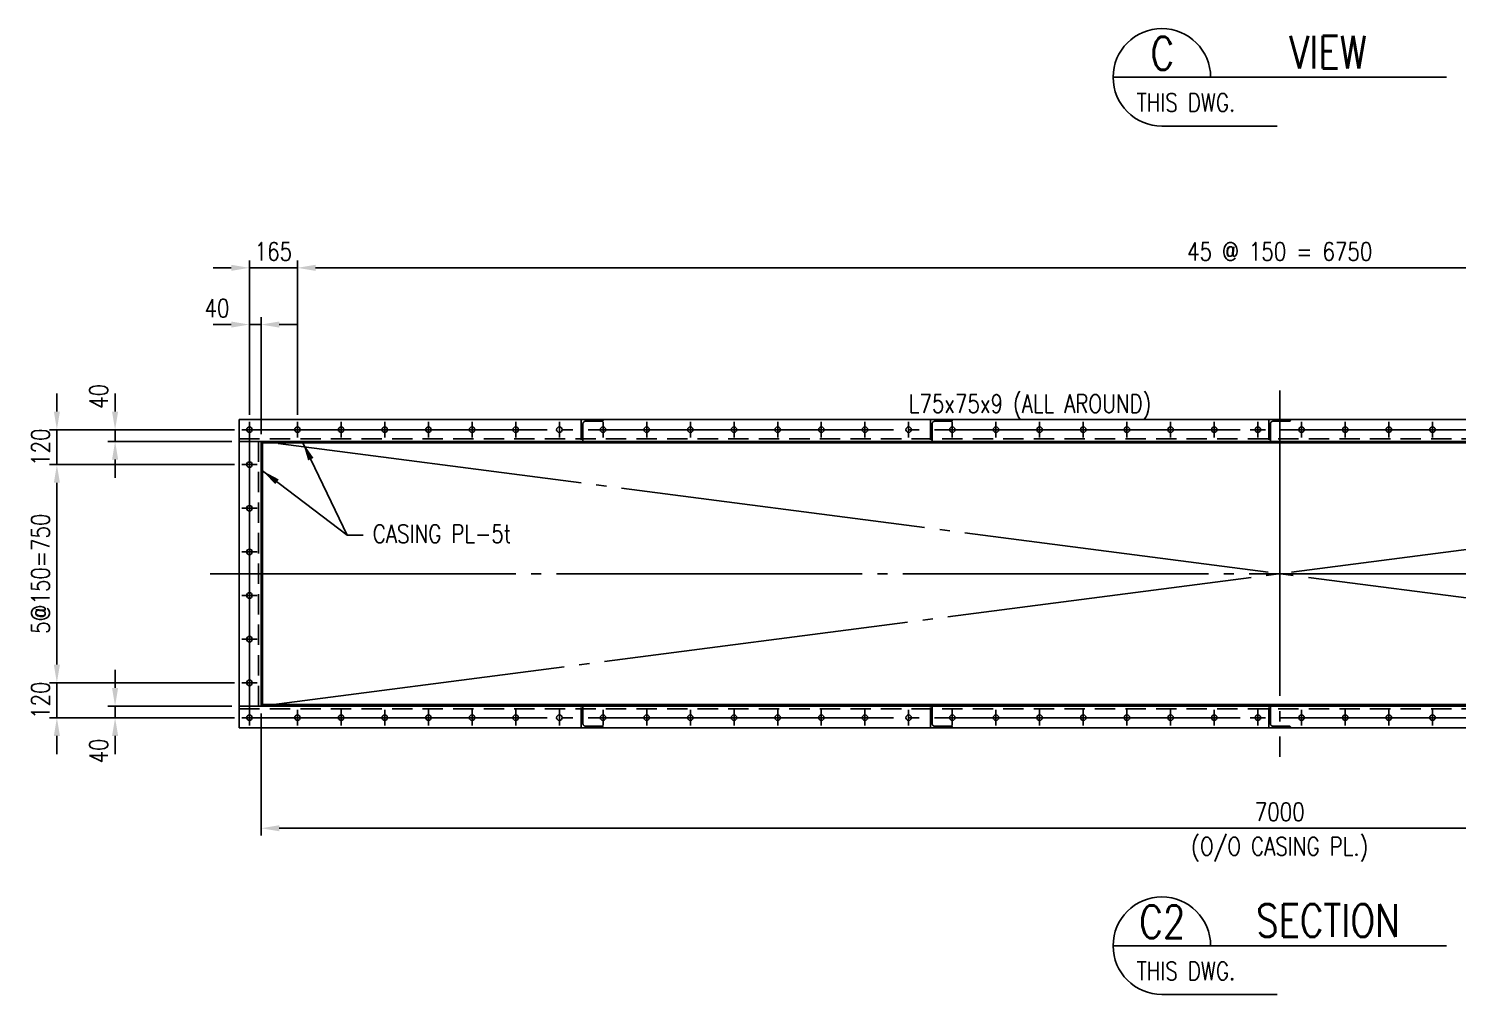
# Model space of a CAD drawing. Header units: millimetres. Extents: x 0 to 134087, y -49114 to 20834.
# Drawn here: x 54178 to 59088, y -44967 to -41647 of the extents above; entities that cross this region are included whole.
import ezdxf
from ezdxf.enums import TextEntityAlignment as Align

# ---------------------------------------------------------------- set-up
doc = ezdxf.new("R2010")
doc.units = ezdxf.units.MM
doc.header["$LTSCALE"] = 35
doc.linetypes.add('JNK-CENTER', pattern=[34, 30, -1.5, 1, -1.5])
doc.linetypes.add('JNK-HIDDEN', pattern=[3, 2, -1])
for name, color, linetype in [('CEN-R', 1, 'JNK-CENTER'), ('CON-C', 4, 'Continuous'), ('CON-G', 3, 'Continuous'), ('CON-W', 7, 'Continuous'), ('CON-Y', 2, 'Continuous'), ('Dim-W', 7, 'Continuous'), ('HID-Y', 2, 'JNK-HIDDEN'), ('STL-OBJT', 7, 'Continuous')]:
    doc.layers.add(name, color=color, linetype=linetype)
doc.styles.add('SIMPLEX', font='simplex.shx', dxfattribs={"width": 0.8})
doc.dimstyles.new('DIM25', dxfattribs={"dimscale": 25, "dimtxt": 2.5, "dimasz": 2.5, "dimexe": 1, "dimexo": 1, "dimgap": 1, "dimtad": 1, "dimdec": 1, "dimdsep": 46, "dimtxsty": 'SIMPLEX', "dimcen": 0, "dimclrt": 2, "dimazin": 2, "dimtfac": 1, "dimtdec": 1, "dimtix": 1, "dimtmove": 2, "dimatfit": 0, "dimfxl": 0.18, "dimtolj": 1, "dimtzin": 0, "dimarcsym": 0})

# ---------------------------------------------------------------- blocks, each defined once
blk = doc.blocks.new('*D2625')
at = {"layer": 'DEFPOINTS', "color": 0, "transparency": 16777216}
for p in [(54275.6, -43025.6), (54910.6, -43025.6), (54910.6, -43145.6)]:
    blk.add_point(p, dxfattribs=at)
at = {"layer": 'Dim-W', "color": 0, "lineweight": -2, "transparency": 16777216}
for p, q in [((54275.6, -42963.1), (54275.6, -42900.6)), ((54885.6, -43025.6), (54250.6, -43025.6)), ((54275.6, -43145.6), (54275.6, -43025.6)), ((54885.6, -43145.6), (54250.6, -43145.6)), ((54275.6, -43208.1), (54275.6, -43270.6))]:
    blk.add_line(p, q, dxfattribs=at)
at = {"layer": 'Dim-W', "color": 0, "transparency": 16777216}
for points in [[(54265.2, -42963.1), (54286.1, -42963.1), (54275.6, -43025.6)], [(54265.2, -43208.1), (54286.1, -43208.1), (54275.6, -43145.6)]]:
    blk.add_solid(points, dxfattribs=at)
at = {"layer": 'Dim-W', "color": 2, "transparency": 16777216, "insert": (54219.4, -43085.6), "char_height": 62.5, "attachment_point": 5, "rotation": 90, "style": 'SIMPLEX'}
blk.add_mtext('\\A1;120', dxfattribs=at)
blk = doc.blocks.new('*D2626')
at = {"layer": 'DEFPOINTS', "color": 0, "transparency": 16777216}
for p in [(54475.6, -43025.6), (54910.6, -43025.6), (54902.1, -43065.6)]:
    blk.add_point(p, dxfattribs=at)
at = {"layer": 'Dim-W', "color": 0, "lineweight": -2, "transparency": 16777216}
for p, q in [((54475.6, -42963.1), (54475.6, -42900.6)), ((54885.6, -43025.6), (54450.6, -43025.6)), ((54475.6, -43065.6), (54475.6, -43025.6)), ((54877.1, -43065.6), (54450.6, -43065.6)), ((54475.6, -43128.1), (54475.6, -43190.6))]:
    blk.add_line(p, q, dxfattribs=at)
at = {"layer": 'Dim-W', "color": 0, "transparency": 16777216}
blk.add_solid([(54465.2, -43128.1), (54486.1, -43128.1), (54475.6, -43065.6)], dxfattribs=at)
at = {"layer": 'Dim-W', "color": 2, "transparency": 16777216, "insert": (54419.4, -42911.1), "char_height": 62.5, "attachment_point": 5, "rotation": 90, "style": 'SIMPLEX', "bg_fill": 3, "box_fill_scale": 1.1, "bg_fill_color": 256, "bg_fill_true_color": 13158600, "bg_fill_transparency": 0}
blk.add_mtext('\\A1;40', dxfattribs=at)
at = {"layer": 'Dim-W', "color": 0, "transparency": 16777216}
blk.add_solid([(54465.2, -42963.1), (54486.1, -42963.1), (54475.6, -43025.6)], dxfattribs=at)
blk = doc.blocks.new('*D2627')
at = {"layer": 'DEFPOINTS', "color": 0, "transparency": 16777216}
for p in [(54937.1, -42664.1), (54937.1, -42999.1), (54977.1, -43065.6)]:
    blk.add_point(p, dxfattribs=at)
at = {"layer": 'Dim-W', "color": 0, "lineweight": -2, "transparency": 16777216}
for p, q in [((54937.1, -42974.1), (54937.1, -42639.1)), ((54977.1, -43040.6), (54977.1, -42639.1)), ((54874.6, -42664.1), (54812.1, -42664.1)), ((54977.1, -42664.1), (54937.1, -42664.1)), ((55039.6, -42664.1), (55102.1, -42664.1))]:
    blk.add_line(p, q, dxfattribs=at)
at = {"layer": 'Dim-W', "color": 0, "transparency": 16777216}
blk.add_solid([(55039.6, -42653.7), (55039.6, -42674.5), (54977.1, -42664.1)], dxfattribs=at)
at = {"layer": 'Dim-W', "color": 2, "transparency": 16777216, "insert": (54825.7, -42607.8), "char_height": 62.5, "attachment_point": 5, "style": 'SIMPLEX', "bg_fill": 3, "box_fill_scale": 1.1, "bg_fill_color": 256, "bg_fill_true_color": 13158600, "bg_fill_transparency": 0}
blk.add_mtext('\\A1;40', dxfattribs=at)
at = {"layer": 'Dim-W', "color": 0, "transparency": 16777216}
blk.add_solid([(54874.6, -42653.7), (54874.6, -42674.5), (54937.1, -42664.1)], dxfattribs=at)
blk = doc.blocks.new('A$C05B03637')
at = {"layer": 'HID-Y'}
for p, q in [((0, 75), (0, 0)), ((75, 75), (0, 75)), ((6, 4), (6, 60.5)), ((14.5, 69), (71, 69)), ((75, 73), (75, 75)), ((0, 0), (2, 0))]:
    blk.add_line(p, q, dxfattribs=at)
for centre, radius, start, end in [((14.5, 60.5), 8.5, 90, 180), ((71, 73), 4, 270, 0), ((2, 4), 4, 270, 0)]:
    blk.add_arc(centre, radius, start, end, dxfattribs=at)
blk = doc.blocks.new('*D2629')
at = {"layer": 'DEFPOINTS', "color": 0, "transparency": 16777216}
for p in [(54977.1, -43975.6), (61977.1, -43975.6), (54977.1, -44395.6)]:
    blk.add_point(p, dxfattribs=at)
at = {"layer": 'Dim-W', "color": 0, "lineweight": -2, "transparency": 16777216}
for p, q in [((54977.1, -44000.6), (54977.1, -44420.6)), ((61977.1, -44000.6), (61977.1, -44420.6)), ((61914.6, -44395.6), (55039.6, -44395.6))]:
    blk.add_line(p, q, dxfattribs=at)
at = {"layer": 'Dim-W', "color": 0, "transparency": 16777216}
for points in [[(55039.6, -44385.2), (55039.6, -44406), (54977.1, -44395.6)], [(61914.6, -44385.2), (61914.6, -44406), (61977.1, -44395.6)]]:
    blk.add_solid(points, dxfattribs=at)
at = {"layer": 'Dim-W', "color": 2, "transparency": 16777216, "char_height": 62.5, "attachment_point": 5, "style": 'SIMPLEX'}
for s, insert in [('\\A1;7000', (58477.1, -44339.3)), ('\\A1;(O/O CASING PL.)', (58477.1, -44468.2))]:
    blk.add_mtext(s, dxfattribs=dict(at, insert=insert))
blk = doc.blocks.new('SECTITLE')
at = {"layer": 'CON-G'}
for p, q in [((-1.7, 0), (44.1, 0)), ((5, -6.7), (20.86, -6.7))]:
    blk.add_line(p, q, dxfattribs=at)
blk.add_arc((5, 0), 6.7, 0, 270, dxfattribs=at)
at = {"layer": 'CON-C', "style": 'SIMPLEX', "width": 0.8}
for tag, p in [('A', (5.06, 1.04)), ('ELEVATION', (27.83, 1.22))]:
    blk.add_attdef(tag, text='', height=4.5, dxfattribs=at).set_placement(p, align=Align.CENTER)
at = {"layer": 'CON-Y', "style": 'SIMPLEX', "width": 0.8}
blk.add_attdef('SCALE', text='', height=2.5, dxfattribs=at).set_placement((44.9, -3.72), align=Align.RIGHT)
blk.add_attdef('H0000-0000', (1.54, -4.72), '', height=2.5, dxfattribs=at)
blk = doc.blocks.new('*D2631')
at = {"layer": 'DEFPOINTS', "color": 0, "transparency": 16777216}
for p in [(54910.6, -43895.6), (54275.6, -44015.6), (54910.6, -44015.6)]:
    blk.add_point(p, dxfattribs=at)
at = {"layer": 'Dim-W', "color": 0, "lineweight": -2, "transparency": 16777216}
for p, q in [((54275.6, -43833.1), (54275.6, -43770.6)), ((54885.6, -43895.6), (54250.6, -43895.6)), ((54275.6, -43895.6), (54275.6, -44015.6)), ((54885.6, -44015.6), (54250.6, -44015.6)), ((54275.6, -44078.1), (54275.6, -44140.6))]:
    blk.add_line(p, q, dxfattribs=at)
at = {"layer": 'Dim-W', "color": 0, "transparency": 16777216}
for points in [[(54265.2, -43833.1), (54286.1, -43833.1), (54275.6, -43895.6)], [(54265.2, -44078.1), (54286.1, -44078.1), (54275.6, -44015.6)]]:
    blk.add_solid(points, dxfattribs=at)
at = {"layer": 'Dim-W', "color": 2, "transparency": 16777216, "insert": (54219.4, -43955.6), "char_height": 62.5, "attachment_point": 5, "rotation": 90, "style": 'SIMPLEX'}
blk.add_mtext('\\A1;120', dxfattribs=at)
blk = doc.blocks.new('*D2632')
at = {"layer": 'DEFPOINTS', "color": 0, "transparency": 16777216}
for p in [(54902.1, -43975.6), (54475.6, -44015.6), (54910.6, -44015.6)]:
    blk.add_point(p, dxfattribs=at)
at = {"layer": 'Dim-W', "color": 0, "lineweight": -2, "transparency": 16777216}
for p, q in [((54475.6, -43913.1), (54475.6, -43850.6)), ((54877.1, -43975.6), (54450.6, -43975.6)), ((54475.6, -43975.6), (54475.6, -44015.6)), ((54885.6, -44015.6), (54450.6, -44015.6)), ((54475.6, -44078.1), (54475.6, -44140.6))]:
    blk.add_line(p, q, dxfattribs=at)
at = {"layer": 'Dim-W', "color": 0, "transparency": 16777216}
blk.add_solid([(54465.2, -43913.1), (54486.1, -43913.1), (54475.6, -43975.6)], dxfattribs=at)
at = {"layer": 'Dim-W', "color": 2, "transparency": 16777216, "insert": (54419.4, -44130), "char_height": 62.5, "attachment_point": 5, "rotation": 90, "style": 'SIMPLEX', "bg_fill": 3, "box_fill_scale": 1.1, "bg_fill_color": 256, "bg_fill_true_color": 13158600, "bg_fill_transparency": 0}
blk.add_mtext('\\A1;40', dxfattribs=at)
at = {"layer": 'Dim-W', "color": 0, "transparency": 16777216}
blk.add_solid([(54465.2, -44078.1), (54486.1, -44078.1), (54475.6, -44015.6)], dxfattribs=at)
blk = doc.blocks.new('*D2633')
at = {"layer": 'DEFPOINTS', "color": 0, "transparency": 16777216}
for p in [(54275.6, -43145.6), (54910.6, -43145.6), (54910.6, -43895.6)]:
    blk.add_point(p, dxfattribs=at)
at = {"layer": 'Dim-W', "color": 0, "lineweight": -2, "transparency": 16777216}
for p, q in [((54885.6, -43145.6), (54250.6, -43145.6)), ((54275.6, -43833.1), (54275.6, -43208.1)), ((54885.6, -43895.6), (54250.6, -43895.6))]:
    blk.add_line(p, q, dxfattribs=at)
at = {"layer": 'Dim-W', "color": 0, "transparency": 16777216}
for points in [[(54265.2, -43208.1), (54286.1, -43208.1), (54275.6, -43145.6)], [(54265.2, -43833.1), (54286.1, -43833.1), (54275.6, -43895.6)]]:
    blk.add_solid(points, dxfattribs=at)
at = {"layer": 'Dim-W', "color": 2, "transparency": 16777216, "insert": (54219.4, -43520.6), "char_height": 62.5, "attachment_point": 5, "rotation": 90, "style": 'SIMPLEX'}
blk.add_mtext('\\A1;5@150=750', dxfattribs=at)
blk = doc.blocks.new('*D2538')
at = {"layer": 'DEFPOINTS', "color": 0, "transparency": 16777216}
for p in [(55102.1, -42469.1), (54937.1, -42999.1), (55102.1, -42999.1)]:
    blk.add_point(p, dxfattribs=at)
at = {"layer": 'Dim-W', "color": 0, "lineweight": -2, "transparency": 16777216}
for p, q in [((54937.1, -42974.1), (54937.1, -42444.1)), ((55102.1, -42974.1), (55102.1, -42444.1)), ((54874.6, -42469.1), (54812.1, -42469.1)), ((54937.1, -42469.1), (55102.1, -42469.1)), ((55164.6, -42469.1), (55227.1, -42469.1))]:
    blk.add_line(p, q, dxfattribs=at)
at = {"layer": 'Dim-W', "color": 0, "transparency": 16777216}
for points in [[(54874.6, -42458.7), (54874.6, -42479.5), (54937.1, -42469.1)], [(55164.6, -42458.7), (55164.6, -42479.5), (55102.1, -42469.1)]]:
    blk.add_solid(points, dxfattribs=at)
at = {"layer": 'Dim-W', "color": 2, "transparency": 16777216, "insert": (55019.6, -42412.8), "char_height": 62.5, "attachment_point": 5, "style": 'SIMPLEX'}
blk.add_mtext('\\A1;165', dxfattribs=at)
blk = doc.blocks.new('*D2540')
at = {"layer": 'DEFPOINTS', "color": 0, "transparency": 16777216}
for p in [(61852.1, -42469.1), (55102.1, -42999.1), (61852.1, -42999.1)]:
    blk.add_point(p, dxfattribs=at)
at = {"layer": 'Dim-W', "color": 0, "lineweight": -2, "transparency": 16777216}
for p, q in [((55102.1, -42974.1), (55102.1, -42444.1)), ((61852.1, -42974.1), (61852.1, -42444.1)), ((55164.6, -42469.1), (61789.6, -42469.1))]:
    blk.add_line(p, q, dxfattribs=at)
at = {"layer": 'Dim-W', "color": 0, "transparency": 16777216}
for points in [[(55164.6, -42458.7), (55164.6, -42479.5), (55102.1, -42469.1)], [(61789.6, -42458.7), (61789.6, -42479.5), (61852.1, -42469.1)]]:
    blk.add_solid(points, dxfattribs=at)
at = {"layer": 'Dim-W', "color": 2, "transparency": 16777216, "insert": (58477.1, -42412.8), "char_height": 62.5, "attachment_point": 5, "style": 'SIMPLEX'}
blk.add_mtext('\\A1;45 @ 150 = 6750', dxfattribs=at)

msp = doc.modelspace()

# ---------------------------------------------------------------- linework, layer by layer
at = {"layer": 'CEN-R'}
for p, q in [((58477.1409, -42890.567), (58477.1409, -44150.567)), ((55252.1409, -42999.067), (55252.1409, -43052.067)), ((55402.1409, -42999.067), (55402.1409, -43052.067)), ((55552.1409, -42999.067), (55552.1409, -43052.067)), ((55702.1409, -42999.067), (55702.1409, -43052.067)), ((55852.1409, -42999.067), (55852.1409, -43052.067)), ((56002.1409, -42999.067), (56002.1409, -43052.067)), ((56152.1409, -42999.067), (56152.1409, -43052.067)), ((56302.1409, -42999.067), (56302.1409, -43052.067)), ((56452.1409, -42999.067), (56452.1409, -43052.067)), ((56602.1409, -42999.067), (56602.1409, -43052.067)), ((56752.1409, -42999.067), (56752.1409, -43052.067)), ((56902.1409, -42999.067), (56902.1409, -43052.067)), ((57052.1409, -42999.067), (57052.1409, -43052.067)), ((57202.1409, -42999.067), (57202.1409, -43052.067)), ((57352.1409, -42999.067), (57352.1409, -43052.067)), ((57502.1409, -42999.067), (57502.1409, -43052.067)), ((57652.1409, -42999.067), (57652.1409, -43052.067)), ((57802.1409, -42999.067), (57802.1409, -43052.067)), ((57952.1409, -42999.067), (57952.1409, -43052.067)), ((58102.1409, -42999.067), (58102.1409, -43052.067)), ((58252.1409, -42999.067), (58252.1409, -43052.067)), ((58402.1409, -42999.067), (58402.1409, -43052.067)), ((58552.1409, -42999.067), (58552.1409, -43052.067)), ((58702.1409, -42999.067), (58702.1409, -43052.067)), ((58852.1409, -42999.067), (58852.1409, -43052.067)), ((59002.1409, -42999.067), (59002.1409, -43052.067)), ((58375.6409, -43025.567), (58428.6409, -43025.567)), ((58578.6409, -43025.567), (58525.6409, -43025.567)), ((54937.1409, -43119.067), (54937.1409, -43172.067)), ((54963.6409, -43295.567), (54910.6409, -43295.567)), ((54937.1409, -43269.067), (54937.1409, -43322.067)), ((54963.6409, -43445.567), (54910.6409, -43445.567)), ((54937.1409, -43419.067), (54937.1409, -43472.067)), ((54802.1409, -43520.567), (62152.1409, -43520.567)), ((54963.6409, -43595.567), (54910.6409, -43595.567)), ((54937.1409, -43772.067), (54937.1409, -43719.067)), ((54963.6409, -43745.567), (54910.6409, -43745.567)), ((54937.1409, -43922.067), (54937.1409, -43869.067)), ((54963.6409, -43895.567), (54910.6409, -43895.567)), ((54910.6409, -44015.567), (54963.6409, -44015.567)), ((54910.6409, -44015.567), (62043.6409, -44015.567)), ((54937.1409, -43989.067), (54937.1409, -44042.067)), ((55102.1409, -44042.067), (55102.1409, -43989.067)), ((55252.1409, -44042.067), (55252.1409, -43989.067)), ((55402.1409, -44042.067), (55402.1409, -43989.067)), ((55552.1409, -44042.067), (55552.1409, -43989.067)), ((55702.1409, -44042.067), (55702.1409, -43989.067)), ((55852.1409, -44042.067), (55852.1409, -43989.067)), ((56002.1409, -44042.067), (56002.1409, -43989.067)), ((56152.1409, -44042.067), (56152.1409, -43989.067)), ((56302.1409, -44042.067), (56302.1409, -43989.067)), ((56452.1409, -44042.067), (56452.1409, -43989.067)), ((56602.1409, -44042.067), (56602.1409, -43989.067)), ((56752.1409, -44042.067), (56752.1409, -43989.067)), ((56902.1409, -44042.067), (56902.1409, -43989.067)), ((57052.1409, -44042.067), (57052.1409, -43989.067)), ((57202.1409, -44042.067), (57202.1409, -43989.067)), ((57352.1409, -44042.067), (57352.1409, -43989.067)), ((57502.1409, -44042.067), (57502.1409, -43989.067)), ((57652.1409, -44042.067), (57652.1409, -43989.067)), ((57802.1409, -44042.067), (57802.1409, -43989.067)), ((57952.1409, -44042.067), (57952.1409, -43989.067)), ((58102.1409, -44042.067), (58102.1409, -43989.067)), ((58252.1409, -44042.067), (58252.1409, -43989.067)), ((58375.6409, -44015.567), (58428.6409, -44015.567)), ((58402.1409, -44042.067), (58402.1409, -43989.067)), ((58578.6409, -44015.567), (58525.6409, -44015.567)), ((58552.1409, -44042.067), (58552.1409, -43989.067)), ((58702.1409, -44042.067), (58702.1409, -43989.067)), ((58852.1409, -44042.067), (58852.1409, -43989.067)), ((59002.1409, -44042.067), (59002.1409, -43989.067))]:
    msp.add_line(p, q, dxfattribs=at)
at = {"layer": 'CON-G'}
for p, q in [((54902.1409, -43975.567), (62052.1409, -43975.567)), ((54982.1409, -43970.567), (61972.1409, -43970.567)), ((54902.1409, -44050.567), (62052.1409, -44050.567))]:
    msp.add_line(p, q, dxfattribs=at)
for centre in [(55252.1409, -43025.567), (55402.1409, -43025.567), (55552.1409, -43025.567), (55702.1409, -43025.567), (55852.1409, -43025.567), (56002.1409, -43025.567), (56152.1409, -43025.567), (56302.1409, -43025.567), (56452.1409, -43025.567), (56602.1409, -43025.567), (56752.1409, -43025.567), (56902.1409, -43025.567), (57052.1409, -43025.567), (57202.1409, -43025.567), (57352.1409, -43025.567), (57502.1409, -43025.567), (57652.1409, -43025.567), (57802.1409, -43025.567), (57952.1409, -43025.567), (58102.1409, -43025.567), (58252.1409, -43025.567), (58402.1409, -43025.567), (58552.1409, -43025.567), (58702.1409, -43025.567), (58852.1409, -43025.567), (59002.1409, -43025.567), (54937.1409, -43295.567), (54937.1409, -43445.567), (54937.1409, -43595.567), (54937.1409, -43745.567), (54937.1409, -43895.567), (54937.1409, -44015.567), (55102.1409, -44015.567), (55252.1409, -44015.567), (55402.1409, -44015.567), (55552.1409, -44015.567), (55702.1409, -44015.567), (55852.1409, -44015.567), (56002.1409, -44015.567), (56152.1409, -44015.567), (56302.1409, -44015.567), (56452.1409, -44015.567), (56602.1409, -44015.567), (56752.1409, -44015.567), (56902.1409, -44015.567), (57052.1409, -44015.567), (57202.1409, -44015.567), (57352.1409, -44015.567), (57502.1409, -44015.567), (57652.1409, -44015.567), (57802.1409, -44015.567), (57952.1409, -44015.567), (58102.1409, -44015.567), (58252.1409, -44015.567), (58402.1409, -44015.567), (58552.1409, -44015.567), (58702.1409, -44015.567), (58852.1409, -44015.567), (59002.1409, -44015.567)]:
    msp.add_circle(centre, 9.5, dxfattribs=at)
at = {"layer": 'HID-Y'}
msp.add_line((54902.1409, -43984.567), (62052.1409, -43984.567), dxfattribs=at)

# ---------------------------------------------------------------- block references
at = {"layer": 'CON-W', "xscale": 25, "yscale": 25, "zscale": 25}
for p, values in [((57947.1409, -41814.1125), {'H0000-0000': 'THIS DWG.', 'A': 'C', 'ELEVATION': 'VIEW'}), ((57947.1409, -44799.3534), {'H0000-0000': 'THIS DWG.', 'A': 'C2', 'ELEVATION': 'SECTION'})]:
    msp.add_blockref('SECTITLE', p, dxfattribs=at).add_auto_attribs(values)
at = {"layer": 'Dim-W'}
for p in [(56077.1409, -43065.567), (57277.1409, -43065.567), (58439.1409, -43065.567)]:
    msp.add_blockref('A$C05B03637', p, dxfattribs=at)
at = {"layer": 'Dim-W', "xscale": -1, "rotation": 180}
for p in [(56077.1409, -43975.5671), (57277.1409, -43975.5671), (58439.1409, -43975.5671)]:
    msp.add_blockref('A$C05B03637', p, dxfattribs=at)

# ---------------------------------------------------------------- texts
at = {"layer": 'CON-Y', "style": 'SIMPLEX', "width": 0.8}
msp.add_text('L75x75x9 (ALL AROUND)', height=62.5, dxfattribs=at).set_placement((57619.5824, -42967.031), align=Align.CENTER)
msp.add_text('CASING PL-5t', height=62.5, dxfattribs=at).set_placement((55360.8894, -43414.5881))

# ---------------------------------------------------------------- dimensions: what is measured, and where the dimension line sits
at = {"layer": 'Dim-W'}
for base, p1, p2, angle, picture, middle in [((54275.6409, -43025.567), (54910.6409, -43145.567), (54910.6409, -43025.567), 90, '*D2625', (54219.3909, -43085.567)), ((54275.6409, -44015.567), (54910.6409, -43895.567), (54910.6409, -44015.567), 270, '*D2631', (54219.3909, -43955.567))]:
    dim = msp.add_linear_dim(base=base, p1=p1, p2=p2, angle=angle, dimstyle='DIM25', dxfattribs=at)
    dim.commit()
    dim.dimension.update_dxf_attribs({"geometry": picture, "text_midpoint": middle})
dim = msp.add_linear_dim(base=(54977.1409, -44395.567), p1=(61977.1409, -43975.567), p2=(54977.1409, -43975.567), angle=180, text='<>\\X(O/O CASING PL.)', dimstyle='DIM25', dxfattribs=at)
dim.commit()
dim.dimension.update_dxf_attribs({"geometry": '*D2629', "text_midpoint": (58477.1409, -44395.567)})

# ---------------------------------------------------------------- leaders
at = {"layer": 'STL-OBJT'}
msp.add_leader([(54982.1409, -43166.647), (55272.7168, -43387.9191)], dimstyle='DIM25', dxfattribs=at)

# ---------------------------------------------------------------- next in the draw order: dimensions: what is measured, and where the dimension line sits
at = {"layer": 'Dim-W'}
dim = msp.add_linear_dim(base=(54475.6409, -43025.567), p1=(54902.1409, -43065.567), p2=(54910.6409, -43025.567), angle=90, dimstyle='DIM25', override={"dimtfill": 1}, dxfattribs=at)
dim.commit()
dim.dimension.update_dxf_attribs({"geometry": '*D2626', "text_midpoint": (54419.3909, -42911.1189), "dimtype": 160})

# ---------------------------------------------------------------- next in the draw order: linework, layer by layer
at = {"layer": 'CEN-R'}
msp.add_line((54963.6409, -43145.567), (54910.6409, -43145.567), dxfattribs=at)
at = {"layer": 'CON-G'}
msp.add_circle((54937.1409, -43145.567), 9.5, dxfattribs=at)

# ---------------------------------------------------------------- next in the draw order: dimensions: what is measured, and where the dimension line sits
at = {"layer": 'Dim-W'}
dim = msp.add_linear_dim(base=(54937.1409, -42664.067), p1=(54977.1409, -43065.567), p2=(54937.1409, -42999.067), angle=180, dimstyle='DIM25', override={"dimtfill": 1}, dxfattribs=at)
dim.commit()
dim.dimension.update_dxf_attribs({"geometry": '*D2627', "text_midpoint": (54825.6752, -42607.817), "dimtype": 160})

# ---------------------------------------------------------------- next in the draw order: linework, layer by layer
at = {"layer": 'CEN-R'}
for p, q in [((54937.1409, -43052.067), (54937.1409, -42999.067)), ((54937.1409, -42999.067), (54937.1409, -44042.067)), ((55102.1409, -42999.067), (55102.1409, -43052.067)), ((54910.6409, -43025.567), (54963.6409, -43025.567)), ((54910.6409, -43025.567), (62043.6409, -43025.567)), ((55000.6409, -43025.567), (55053.6409, -43025.567)), ((61977.1409, -43975.567), (54977.1409, -43065.567)), ((54977.1409, -43975.567), (61977.1409, -43065.567))]:
    msp.add_line(p, q, dxfattribs=at)
at = {"layer": 'CON-G'}
for p, q in [((54902.1409, -42990.567), (62052.1409, -42990.567)), ((54902.1409, -42990.567), (54902.1409, -44050.567)), ((54902.1409, -43065.567), (62052.1409, -43065.567)), ((54977.1409, -43065.567), (54977.1409, -43975.567)), ((54982.1409, -43065.567), (54982.1409, -43975.567)), ((54982.1409, -43070.567), (61972.1409, -43070.567))]:
    msp.add_line(p, q, dxfattribs=at)
for centre in [(54937.1409, -43025.567), (55102.1409, -43025.567)]:
    msp.add_circle(centre, 9.5, dxfattribs=at)
at = {"layer": 'HID-Y'}
for p, q in [((54902.1409, -43056.567), (62052.1409, -43056.567)), ((54968.1409, -43065.567), (54968.1409, -43975.567))]:
    msp.add_line(p, q, dxfattribs=at)

# ---------------------------------------------------------------- next in the draw order: dimensions: what is measured, and where the dimension line sits
at = {"layer": 'Dim-W'}
dim = msp.add_linear_dim(base=(61852.1409, -42469.067), p1=(55102.1409, -42999.067), p2=(61852.1409, -42999.067), text='45 @ 150 = <>', dimstyle='DIM25', dxfattribs=at)
dim.commit()
dim.dimension.update_dxf_attribs({"geometry": '*D2540', "text_midpoint": (58477.1409, -42412.817)})
dim = msp.add_linear_dim(base=(55102.1409, -42469.067), p1=(54937.1409, -42999.067), p2=(55102.1409, -42999.067), dimstyle='DIM25', dxfattribs=at)
dim.commit()
dim.dimension.update_dxf_attribs({"geometry": '*D2538', "text_midpoint": (55019.6409, -42412.817)})

# ---------------------------------------------------------------- next in the draw order: leaders
at = {"layer": 'STL-OBJT'}
msp.add_leader([(55121.0668, -43070.567), (55272.7168, -43387.9191), (55328.3756, -43387.9191)], dimstyle='DIM25', dxfattribs=at)

# ---------------------------------------------------------------- next in the draw order: dimensions: what is measured, and where the dimension line sits
at = {"layer": 'Dim-W'}
dim = msp.add_linear_dim(base=(54475.6409, -44015.567), p1=(54902.1409, -43975.567), p2=(54910.6409, -44015.567), angle=270, dimstyle='DIM25', override={"dimtfill": 1}, dxfattribs=at)
dim.commit()
dim.dimension.update_dxf_attribs({"geometry": '*D2632', "text_midpoint": (54419.3909, -44130.0152), "dimtype": 160})

# ---------------------------------------------------------------- next in the draw order: dimensions: what is measured, and where the dimension line sits
dim = msp.add_linear_dim(base=(54275.6409, -43145.567), p1=(54910.6409, -43895.567), p2=(54910.6409, -43145.567), angle=90, text='5@150=<>', dimstyle='DIM25', dxfattribs=at)
dim.commit()
dim.dimension.update_dxf_attribs({"geometry": '*D2633', "text_midpoint": (54219.3909, -43520.567)})

doc.saveas('drawing.dxf')
